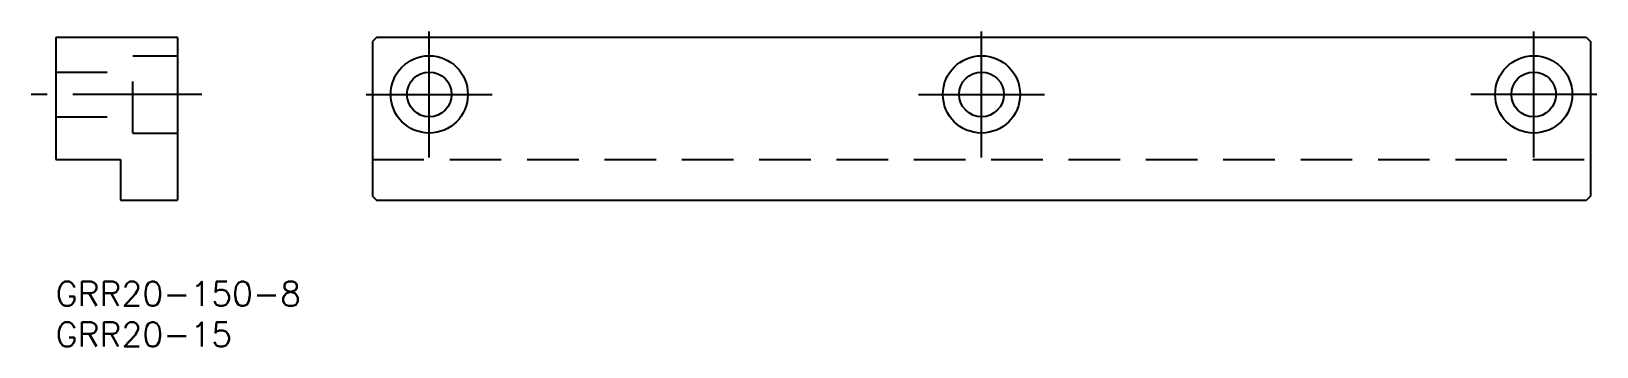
# Model space of a CAD drawing. Extents: x -3 to 190, y -8 to 31.
import ezdxf

# ---------------------------------------------------------------- set-up
doc = ezdxf.new("R2010")
doc.units = 0
doc.header["$LTSCALE"] = 0.5
doc.linetypes.add('CENTER', pattern=[50.8, 31.75, -6.35, 6.35, -6.35])
doc.linetypes.add('DASHED', pattern=[19.05, 12.7, -6.35])
for name, color, linetype in [('MSM_CENTER', 1, 'CENTER'), ('MSM_CONTINUOUS', 7, 'CONTINUOUS'), ('MSM_DASHED', 4, 'DASHED'), ('MSM_PART_NUMBER', 7, 'CONTINUOUS')]:
    doc.layers.add(name, color=color, linetype=linetype)
doc.styles.get("Standard").update_dxf_attribs({"font": 'txt.shx', "height": 3, "bigfont": 'bigfont.shx'})

# ---------------------------------------------------------------- blocks, each defined once
blk = doc.blocks.new('*U2')
at = {"layer": 'MSM_PART_NUMBER'}
blk.add_text('GRR20-150-8', height=3, dxfattribs=at).set_placement((0, -3))
blk = doc.blocks.new('*U3')
at = {"layer": 'MSM_PART_NUMBER'}
blk.add_text('GRR20-15', height=3, dxfattribs=at).set_placement((0, -8))

msp = doc.modelspace()

# ---------------------------------------------------------------- linework, layer by layer
at = {"layer": 'MSM_CENTER'}
for p, q in [((46, 15.25), (46, 30.75)), ((114, 15.25), (114, 30.75)), ((182, 15.25), (182, 30.75)), ((18, 23), (-3, 23)), ((38.25, 23), (53.75, 23)), ((106.25, 23), (121.75, 23)), ((189.75, 23), (174.25, 23))]:
    msp.add_line(p, q, dxfattribs=at)
at = {"layer": 'MSM_CONTINUOUS'}
for p, q in [((0, 30), (0, 15)), ((15, 30), (0, 30)), ((15, 30), (15, 10)), ((39.5, 30), (39, 29.5)), ((39, 29.5), (39, 10.5)), ((188.5, 30), (39.5, 30)), ((188.5, 30), (189, 29.5)), ((189, 29.5), (189, 10.5)), ((0, 15), (8, 15)), ((8, 15), (8, 10)), ((8, 10), (15, 10)), ((39, 10.5), (39.5, 10)), ((39.5, 10), (188.5, 10)), ((189, 10.5), (188.5, 10))]:
    msp.add_line(p, q, dxfattribs=at)
for centre, radius in [((46, 23), 4.75), ((114, 23), 4.75), ((182, 23), 4.75), ((46, 23), 2.75), ((114, 23), 2.75), ((182, 23), 2.75)]:
    msp.add_circle(centre, radius, dxfattribs=at)
at = {"layer": 'MSM_DASHED'}
for p, q in [((9.5, 27.75), (15, 27.75)), ((9.5, 18.25), (9.5, 27.75)), ((0, 25.75), (9.5, 25.75)), ((0, 20.25), (9.5, 20.25)), ((9.5, 18.25), (15, 18.25)), ((39, 15), (189, 15))]:
    msp.add_line(p, q, dxfattribs=at)

# ---------------------------------------------------------------- block references
at = {"layer": 'MSM_CONTINUOUS'}
for name in ['*U2', '*U3']:
    msp.add_blockref(name, (0, 0), dxfattribs=at)

doc.saveas('drawing.dxf')
